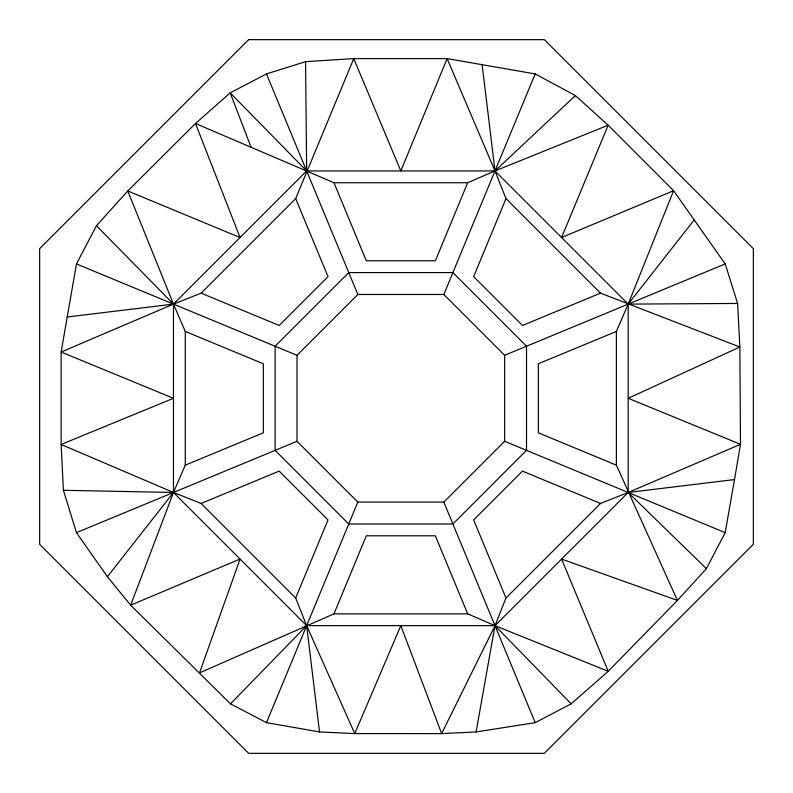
<?xml version="1.0" encoding="UTF-8"?>
<svg xmlns="http://www.w3.org/2000/svg" width="793" height="793" viewBox="0 0 793 793"><rect width="100%" height="100%" fill="white"/><g stroke="black" fill="none" stroke-linecap="round" stroke-linejoin="round"><path stroke-width="1.19" d="M734.487 479.577L740.503 444.308L739.849 347.007L737.619 303.451L725.198 263.93L673.604 190.697L608.152 125.215L575.411 95.576L535.186 73.918L447.123 58.603L353.747 58.603L305.563 61.656L266.468 73.918L230.208 92.86L195.484 123.49L127.762 190.954L96.459 225.727L76.455 263.93L61.14 352.033L61.14 444.467L63.4 490.282L76.455 532.648L107.412 576.749L130.647 605.188L230.485 703.837L266.468 722.661L319.539 731.949L354.758 733.584L441.651 733.604L476.097 731.949L535.186 722.661L571.158 703.837L608.211 671.294L677.43 600.43L706.375 568.64L725.198 532.648L734.487 479.577L628.185 492.473L600.529 503.446L505.974 597.991L495.001 625.657L441.651 733.604L400.822 625.657L354.758 733.584L306.653 625.657L295.68 597.991L201.125 503.446L173.469 492.473L61.14 444.467L173.469 398.294L61.14 352.033L173.469 304.115L201.125 293.142L295.68 198.587L353.747 58.603L400.822 170.931L447.123 58.603L495.001 170.931L505.974 198.587L600.529 293.142L739.849 347.007L628.185 398.294L740.503 444.308L628.185 492.473L495.001 625.657L476.097 731.949M295.68 597.991L328.015 519.93L279.186 471.111L201.125 503.446M467.682 182.727L435.347 260.798L366.307 260.798L333.972 182.727L195.484 123.49L240.061 237.523L127.762 190.954L173.469 304.115L185.265 331.434L185.265 465.154L173.469 492.473L130.647 605.188L240.061 559.065L199.519 672.88L333.972 613.851L467.682 613.851L495.001 625.657L608.211 671.294L561.593 559.065L677.43 600.43L616.389 465.154L616.389 331.434L628.185 304.115L673.604 190.697L561.593 237.523L608.152 125.215L495.001 170.931L467.682 182.727L333.972 182.727M266.468 722.661L357.831 502.098L443.822 502.098L504.635 441.295L504.635 355.294L443.822 294.481L357.831 294.481L297.018 355.294L297.018 441.295L357.831 502.098M443.822 294.481L535.186 73.918M333.972 613.851L366.307 535.79L435.347 535.79L467.682 613.851M505.974 198.587L473.639 276.658L522.468 325.477L600.529 293.142M107.412 576.749L173.469 492.473L173.469 304.115L96.459 225.727M694.232 219.839L628.185 304.115L628.185 492.473L706.375 568.64M230.485 703.837L306.653 625.657L495.001 625.657L571.158 703.837M575.411 95.576L495.001 170.931L306.653 170.931L173.469 304.115L67.167 317.002M185.265 465.154L263.326 432.819L263.326 363.769L185.265 331.434M76.455 532.648L297.018 441.295M504.635 355.294L725.198 263.93M616.389 331.434L538.328 363.769L538.328 432.819L616.389 465.154M737.619 303.451L628.185 304.115L495.001 170.931L482.114 64.63M63.4 490.282L173.469 492.473L306.653 625.657L319.539 731.949M201.125 293.142L279.186 325.477L328.015 276.658L295.68 198.587M76.455 263.93L297.018 355.294M504.635 441.295L725.198 532.648M600.529 503.446L522.468 471.111L473.639 519.93L505.974 597.991M266.468 73.918L357.831 294.481M443.822 502.098L535.186 722.661M251.064 147.211L230.208 92.86L306.653 170.931L305.563 61.656M248.685 39.65L39.65 248.685L39.65 544.315L248.685 753.35L544.315 753.35L753.35 544.315L753.35 248.685L544.315 39.65L248.685 39.65M348.761 272.594L275.131 346.224L275.131 450.355L348.761 523.995L452.892 523.995L526.522 450.355L526.522 346.224L452.892 272.594L348.761 272.594"/></g></svg>
